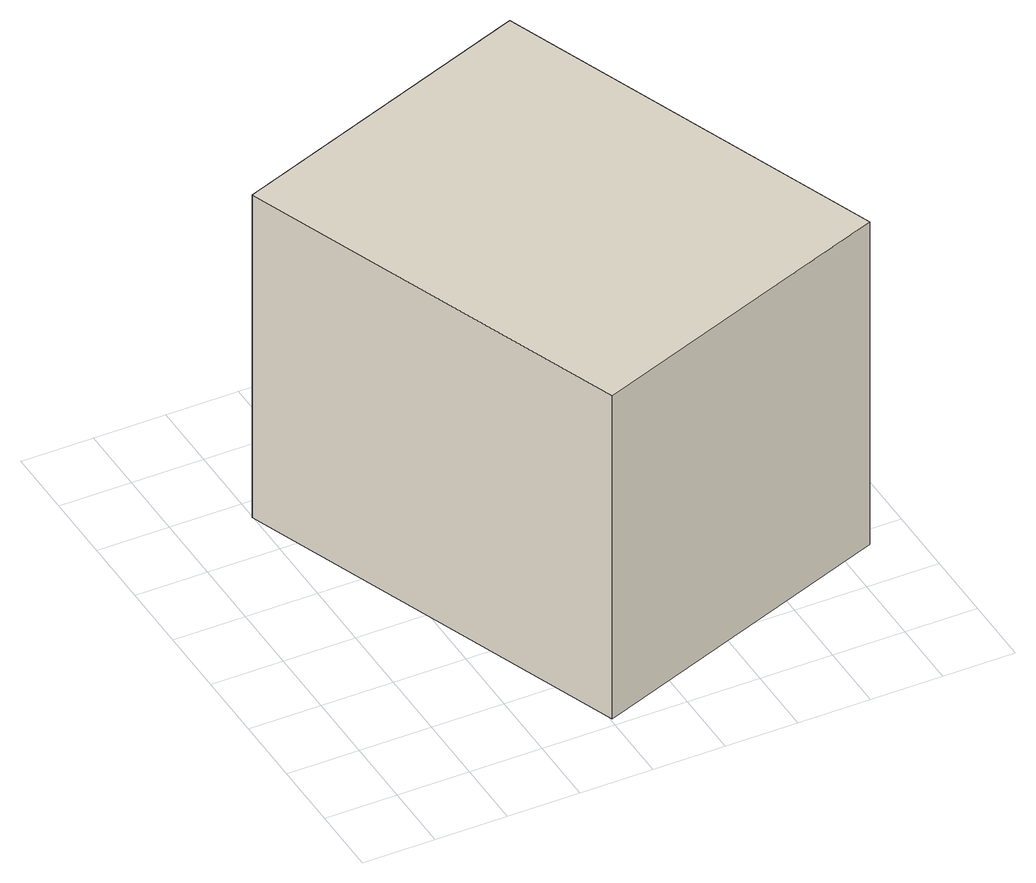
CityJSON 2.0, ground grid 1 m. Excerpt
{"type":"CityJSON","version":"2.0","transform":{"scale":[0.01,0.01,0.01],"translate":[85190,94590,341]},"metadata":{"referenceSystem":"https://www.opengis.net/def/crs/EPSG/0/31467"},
"CityObjects":{
"building1":{"type":"Building","geometry":[{"type":"Solid","lod":"1","boundaries":[[[[0,1,2,3]],[[2,4,5,3]],[[1,6,4,2]],[[0,7,6,1]],[[3,5,7,0]],[[4,6,7,5]]]]}]}
},
"vertices":[
[99,570,500],[303,12,500],[742,173,500],[538,731,500],[742,173,0],[538,731,0],[303,12,0],[99,570,0]
]}
